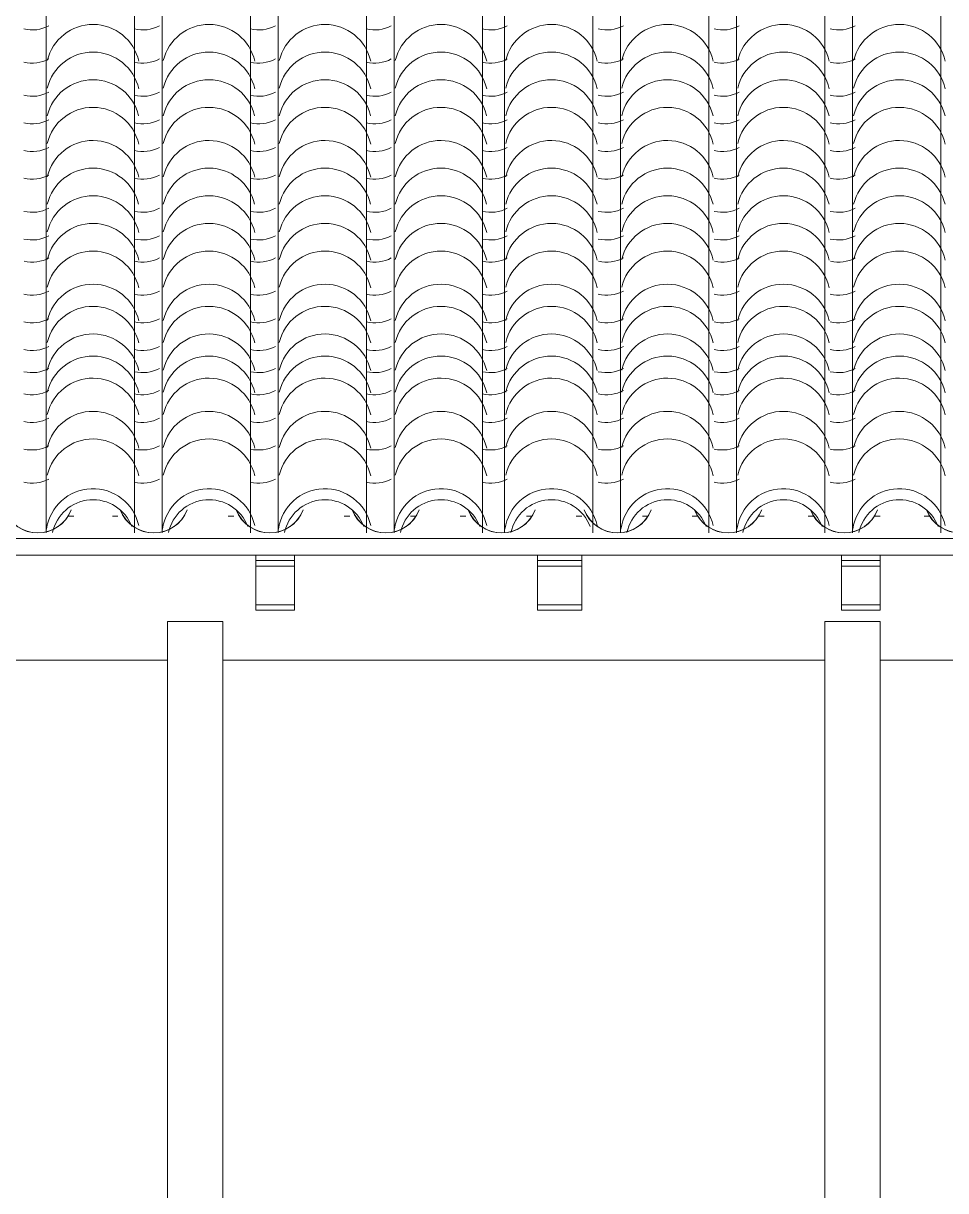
# Model space of a CAD drawing. Header units: millimetres. Extents: x 11446 to 37687, y -223 to 11932.
# Drawn here: x 21774 to 23554, y 4726 to 6978 of the extents above; entities that cross this region are included whole.
import ezdxf

# ---------------------------------------------------------------- set-up
doc = ezdxf.new("R2010")
doc.units = ezdxf.units.MM
doc.layers.add('A-ALV-___-___-EXI', color=250, linetype='Continuous', lineweight=25)
doc.layers.add('A-COB-___-___-EXI', color=250, linetype='Continuous', lineweight=25)

msp = doc.modelspace()

# ---------------------------------------------------------------- linework, layer by layer
at = {"layer": 'A-ALV-___-___-EXI', "color": 28, "lineweight": 15, "flags": 128}
for points in [[(22052.4, 2146.7), (22052.4, 2775.6), (22052.4, 4694.4), (22052.4, 5824.3), (22159, 5824.3), (22159, 4694.4)], [(23320.9, 4694.4), (23320.9, 5824.3), (23427.5, 5824.3), (23427.5, 4694.4), (23427.5, 2775.6), (23299.6, 2903.5), (22180.3, 2903.5), (22052.4, 2775.6), (23427.5, 2775.6), (23427.5, 1976.1)]]:
    msp.add_lwpolyline(points, dxfattribs=at)
at = {"layer": 'A-COB-___-___-EXI', "color": 28, "lineweight": 15}
for p, q in [((21871.1, 6026.9), (21860.5, 6026.9)), ((21956.4, 6026.9), (21945.8, 6026.9)), ((22180.3, 6026.9), (22169.6, 6026.9)), ((22404.1, 6026.9), (22393.5, 6026.9)), ((22532, 6026.9), (22521.4, 6026.9)), ((22628, 6026.9), (22617.3, 6026.9)), ((22755.9, 6026.9), (22745.2, 6026.9)), ((22851.8, 6026.9), (22841.2, 6026.9)), ((22979.8, 6026.9), (22969.1, 6026.9)), ((23075.7, 6026.9), (23065, 6026.9)), ((23203.6, 6026.9), (23193, 6026.9)), ((23299.6, 6026.9), (23288.9, 6026.9)), ((23427.5, 6026.9), (23416.8, 6026.9)), ((23523.4, 6026.9), (23512.8, 6026.9)), ((22222.9, 5941.6), (22297.5, 5941.6)), ((22222.9, 5930.9), (22297.5, 5930.9)), ((22766.6, 5941.6), (22851.8, 5941.6)), ((22766.6, 5930.9), (22851.8, 5930.9)), ((23352.9, 5941.6), (23427.5, 5941.6)), ((23352.9, 5930.9), (23427.5, 5930.9)), ((22222.9, 5856.3), (22297.5, 5856.3)), ((22766.6, 5856.3), (22851.8, 5856.3)), ((23352.9, 5856.3), (23427.5, 5856.3)), ((20954.4, 5749.7), (22052.4, 5749.7)), ((22159, 5749.7), (23320.9, 5749.7)), ((23427.5, 5749.7), (24482.8, 5749.7))]:
    msp.add_line(p, q, dxfattribs=at)
at = {"layer": 'A-COB-___-___-EXI', "color": 28, "lineweight": 15, "flags": 128}
for points in [[(21817.8, 7348.7), (21817.8, 7252.8), (21817.8, 7135.5), (21817.8, 7082.2), (21817.8, 7028.9), (21817.8, 6975.6), (21817.8, 6901), (21817.8, 6847.7), (21817.8, 6794.4), (21817.8, 6741.1), (21817.8, 6677.1), (21817.8, 6623.8), (21817.8, 6570.5), (21817.8, 6517.2), (21817.8, 6463.9), (21817.8, 6400), (21817.8, 6357.3), (21817.8, 6304), (21817.8, 6261.4), (21817.8, 6218.8), (21817.8, 6154.8), (21817.8, 6090.8), (21817.8, 5994.9)], [(22041.7, 7348.7), (22041.7, 7252.8), (22041.7, 7135.5), (22041.7, 7082.2), (22041.7, 7028.9), (22041.7, 6975.6), (22041.7, 6901), (22041.7, 6847.7), (22041.7, 6794.4), (22041.7, 6741.1), (22041.7, 6677.1), (22041.7, 6623.8), (22041.7, 6570.5), (22041.7, 6517.2), (22041.7, 6463.9), (22041.7, 6400), (22041.7, 6357.3), (22041.7, 6304), (22041.7, 6261.4), (22041.7, 6218.8), (22041.7, 6154.8), (22041.7, 6090.8), (22041.7, 5994.9)], [(22265.6, 7348.7), (22265.6, 7252.8), (22265.6, 7135.5), (22265.6, 7082.2), (22265.6, 7028.9), (22265.6, 6975.6), (22265.6, 6901), (22265.6, 6847.7), (22265.6, 6794.4), (22265.6, 6741.1), (22265.6, 6677.1), (22265.6, 6623.8), (22265.6, 6570.5), (22265.6, 6517.2), (22265.6, 6463.9), (22265.6, 6400), (22265.6, 6357.3), (22265.6, 6304), (22265.6, 6261.4), (22265.6, 6218.8), (22265.6, 6154.8), (22265.6, 6090.8), (22265.6, 5994.9)], [(22489.4, 7348.7), (22489.4, 7252.8), (22489.4, 7135.5), (22489.4, 7082.2), (22489.4, 7028.9), (22489.4, 6975.6), (22489.4, 6901), (22489.4, 6847.7), (22489.4, 6794.4), (22489.4, 6741.1), (22489.4, 6677.1), (22489.4, 6623.8), (22489.4, 6570.5), (22489.4, 6517.2), (22489.4, 6463.9), (22489.4, 6400), (22489.4, 6357.3), (22489.4, 6304), (22489.4, 6261.4), (22489.4, 6218.8), (22489.4, 6154.8), (22489.4, 6090.8), (22489.4, 5994.9)], [(22702.6, 7348.7), (22702.6, 7252.8), (22702.6, 7135.5), (22702.6, 7082.2), (22702.6, 7028.9), (22702.6, 6975.6), (22702.6, 6901), (22702.6, 6847.7), (22702.6, 6794.4), (22702.6, 6741.1), (22702.6, 6677.1), (22702.6, 6623.8), (22702.6, 6570.5), (22702.6, 6517.2), (22702.6, 6463.9), (22702.6, 6400), (22702.6, 6357.3), (22702.6, 6304), (22702.6, 6261.4), (22702.6, 6218.8), (22702.6, 6154.8), (22702.6, 6090.8), (22702.6, 5994.9)], [(22926.5, 7348.7), (22926.5, 7252.8), (22926.5, 7135.5), (22926.5, 7082.2), (22926.5, 7028.9), (22926.5, 6975.6), (22926.5, 6901), (22926.5, 6847.7), (22926.5, 6794.4), (22926.5, 6741.1), (22926.5, 6677.1), (22926.5, 6623.8), (22926.5, 6570.5), (22926.5, 6517.2), (22926.5, 6463.9), (22926.5, 6400), (22926.5, 6357.3), (22926.5, 6304), (22926.5, 6261.4), (22926.5, 6218.8), (22926.5, 6154.8), (22926.5, 6090.8), (22926.5, 5994.9)], [(23150.3, 7348.7), (23150.3, 7252.8), (23150.3, 7135.5), (23150.3, 7082.2), (23150.3, 7028.9), (23150.3, 6975.6), (23150.3, 6901), (23150.3, 6847.7), (23150.3, 6794.4), (23150.3, 6741.1), (23150.3, 6677.1), (23150.3, 6623.8), (23150.3, 6570.5), (23150.3, 6517.2), (23150.3, 6463.9), (23150.3, 6400), (23150.3, 6357.3), (23150.3, 6304), (23150.3, 6261.4), (23150.3, 6218.8), (23150.3, 6154.8), (23150.3, 6090.8), (23150.3, 5994.9)], [(23374.2, 7348.7), (23374.2, 7252.8), (23374.2, 7135.5), (23374.2, 7082.2), (23374.2, 7028.9), (23374.2, 6975.6), (23374.2, 6901), (23374.2, 6847.7), (23374.2, 6794.4), (23374.2, 6741.1), (23374.2, 6677.1), (23374.2, 6623.8), (23374.2, 6570.5), (23374.2, 6517.2), (23374.2, 6463.9), (23374.2, 6400), (23374.2, 6357.3), (23374.2, 6304), (23374.2, 6261.4), (23374.2, 6218.8), (23374.2, 6154.8), (23374.2, 6090.8), (23374.2, 5994.9)], [(21988.4, 7028.9), (21988.4, 6975.6), (21988.4, 6901), (21988.4, 6847.7), (21988.4, 6794.4), (21988.4, 6741.1), (21988.4, 6677.1), (21988.4, 6623.8), (21988.4, 6570.5), (21988.4, 6517.2), (21988.4, 6463.9), (21988.4, 6400), (21988.4, 6357.3), (21988.4, 6304), (21988.4, 6261.4), (21988.4, 6218.8), (21988.4, 6154.8), (21988.4, 6090.8), (21988.4, 5994.9)], [(22212.2, 7028.9), (22212.2, 6975.6), (22212.2, 6901), (22212.2, 6847.7), (22212.2, 6794.4), (22212.2, 6741.1), (22212.2, 6677.1), (22212.2, 6623.8), (22212.2, 6570.5), (22212.2, 6517.2), (22212.2, 6463.9), (22212.2, 6400), (22212.2, 6357.3), (22212.2, 6304), (22212.2, 6261.4), (22212.2, 6218.8), (22212.2, 6154.8), (22212.2, 6090.8), (22212.2, 5994.9)], [(22436.1, 7028.9), (22436.1, 6975.6), (22436.1, 6901), (22436.1, 6847.7), (22436.1, 6794.4), (22436.1, 6741.1), (22436.1, 6677.1), (22436.1, 6623.8), (22436.1, 6570.5), (22436.1, 6517.2), (22436.1, 6463.9), (22436.1, 6400), (22436.1, 6357.3), (22436.1, 6304), (22436.1, 6261.4), (22436.1, 6218.8), (22436.1, 6154.8), (22436.1, 6090.8), (22436.1, 5994.9)], [(22660, 7028.9), (22660, 6975.6), (22660, 6901), (22660, 6847.7), (22660, 6794.4), (22660, 6741.1), (22660, 6677.1), (22660, 6623.8), (22660, 6570.5), (22660, 6517.2), (22660, 6463.9), (22660, 6400), (22660, 6357.3), (22660, 6304), (22660, 6261.4), (22660, 6218.8), (22660, 6154.8), (22660, 6090.8), (22660, 5994.9)], [(22873.2, 7028.9), (22873.2, 6975.6), (22873.2, 6901), (22873.2, 6847.7), (22873.2, 6794.4), (22873.2, 6741.1), (22873.2, 6677.1), (22873.2, 6623.8), (22873.2, 6570.5), (22873.2, 6517.2), (22873.2, 6463.9), (22873.2, 6400), (22873.2, 6357.3), (22873.2, 6304), (22873.2, 6261.4), (22873.2, 6218.8), (22873.2, 6154.8), (22873.2, 6090.8), (22873.2, 5994.9)], [(23097, 7028.9), (23097, 6975.6), (23097, 6901), (23097, 6847.7), (23097, 6794.4), (23097, 6741.1), (23097, 6677.1), (23097, 6623.8), (23097, 6570.5), (23097, 6517.2), (23097, 6463.9), (23097, 6400), (23097, 6357.3), (23097, 6304), (23097, 6261.4), (23097, 6218.8), (23097, 6154.8), (23097, 6090.8), (23097, 5994.9)], [(23320.9, 7028.9), (23320.9, 6975.6), (23320.9, 6901), (23320.9, 6847.7), (23320.9, 6794.4), (23320.9, 6741.1), (23320.9, 6677.1), (23320.9, 6623.8), (23320.9, 6570.5), (23320.9, 6517.2), (23320.9, 6463.9), (23320.9, 6400), (23320.9, 6357.3), (23320.9, 6304), (23320.9, 6261.4), (23320.9, 6218.8), (23320.9, 6154.8), (23320.9, 6090.8), (23320.9, 5994.9)], [(23544.7, 7028.9), (23544.7, 6975.6), (23544.7, 6901), (23544.7, 6847.7), (23544.7, 6794.4), (23544.7, 6741.1), (23544.7, 6677.1), (23544.7, 6623.8), (23544.7, 6570.5), (23544.7, 6517.2), (23544.7, 6463.9), (23544.7, 6400), (23544.7, 6357.3), (23544.7, 6304), (23544.7, 6261.4), (23544.7, 6218.8), (23544.7, 6154.8), (23544.7, 6090.8), (23544.7, 5994.9)], [(15091.4, 5984.2), (29493, 5984.2), (29493, 5952.3), (15091.4, 5952.3), (15091.4, 5984.2), (15091.4, 6016.2), (14974.2, 5962.9), (12181.3, 4715.7), (12234.6, 4609.1), (15027.5, 5856.3), (15091.4, 5888.3)]]:
    msp.add_lwpolyline(points, dxfattribs=at)
for points in [[(22222.9, 5952.3), (22297.5, 5952.3), (22297.5, 5845.7), (22222.9, 5845.7)], [(22766.6, 5952.3), (22851.8, 5952.3), (22851.8, 5845.7), (22766.6, 5845.7)], [(23352.9, 5952.3), (23427.5, 5952.3), (23427.5, 5845.7), (23352.9, 5845.7)]]:
    msp.add_lwpolyline(points, close=True, dxfattribs=at)
at = {"layer": 'A-COB-___-___-EXI', "color": 18, "lineweight": 9}
for points in [[(21775, 6966.8), (21791.4, 6962.9), (21808.5, 6965.1), (21823.3, 6973)], [(21909, 6975.6), (21866.8, 6975.9), (21830, 6946.9), (21820.2, 6905.8)], [(21996.7, 6904.8), (21987.5, 6946), (21951.1, 6975.3), (21909, 6975.6)], [(21988.2, 6966.8), (22004.6, 6962.9), (22021.7, 6965.1), (22036.5, 6973)], [(22132.8, 6975.6), (22090.6, 6975.9), (22053.8, 6946.9), (22044, 6905.8)], [(22220.6, 6904.8), (22211.4, 6946), (22174.9, 6975.3), (22132.8, 6975.6)], [(22212.1, 6966.8), (22228.4, 6962.9), (22245.6, 6965.1), (22260.4, 6973)], [(22356.7, 6975.6), (22314.5, 6975.9), (22277.7, 6946.9), (22267.9, 6905.8)], [(22444.4, 6904.8), (22435.3, 6946), (22398.8, 6975.3), (22356.7, 6975.6)], [(22435.9, 6966.8), (22452.3, 6962.9), (22469.4, 6965.1), (22484.2, 6973)], [(22580.5, 6975.6), (22538.4, 6975.9), (22501.6, 6946.9), (22491.8, 6905.8)], [(22668.3, 6904.8), (22659.1, 6946), (22622.7, 6975.3), (22580.5, 6975.6)], [(22659.8, 6966.8), (22676.1, 6962.9), (22693.3, 6965.1), (22708.1, 6973)], [(22793.7, 6975.6), (22751.6, 6975.9), (22714.8, 6946.9), (22705, 6905.8)], [(22881.5, 6904.8), (22872.3, 6946), (22835.9, 6975.3), (22793.7, 6975.6)], [(22883.7, 6966.8), (22900, 6962.9), (22917.1, 6965.1), (22932, 6973)], [(23017.6, 6975.6), (22975.4, 6975.9), (22938.6, 6946.9), (22928.8, 6905.8)], [(23105.3, 6904.8), (23096.2, 6946), (23059.7, 6975.3), (23017.6, 6975.6)], [(23107.5, 6966.8), (23123.8, 6962.9), (23141, 6965.1), (23155.8, 6973)], [(23241.4, 6975.6), (23199.3, 6975.9), (23162.5, 6946.9), (23152.7, 6905.8)], [(23329.2, 6904.8), (23320, 6946), (23283.6, 6975.3), (23241.4, 6975.6)], [(23331.4, 6966.8), (23347.7, 6962.9), (23364.8, 6965.1), (23379.7, 6973)], [(23465.3, 6975.6), (23423.1, 6975.9), (23386.3, 6946.9), (23376.5, 6905.8)], [(23553.1, 6904.8), (23543.9, 6946), (23507.4, 6975.3), (23465.3, 6975.6)], [(21909, 6922.3), (21866.8, 6922.6), (21830, 6893.7), (21820.2, 6852.5)], [(21996.7, 6851.5), (21987.5, 6892.7), (21951.1, 6922), (21909, 6922.3)], [(22132.8, 6922.3), (22090.6, 6922.6), (22053.8, 6893.7), (22044, 6852.5)], [(22220.6, 6851.5), (22211.4, 6892.7), (22174.9, 6922), (22132.8, 6922.3)], [(22356.7, 6922.3), (22314.5, 6922.6), (22277.7, 6893.7), (22267.9, 6852.5)], [(22444.4, 6851.5), (22435.3, 6892.7), (22398.8, 6922), (22356.7, 6922.3)], [(22580.5, 6922.3), (22538.4, 6922.6), (22501.6, 6893.7), (22491.8, 6852.5)], [(22668.3, 6851.5), (22659.1, 6892.7), (22622.7, 6922), (22580.5, 6922.3)], [(22793.7, 6922.3), (22751.6, 6922.6), (22714.8, 6893.7), (22705, 6852.5)], [(22881.5, 6851.5), (22872.3, 6892.7), (22835.9, 6922), (22793.7, 6922.3)], [(23017.6, 6922.3), (22975.4, 6922.6), (22938.6, 6893.7), (22928.8, 6852.5)], [(23105.3, 6851.5), (23096.2, 6892.7), (23059.7, 6922), (23017.6, 6922.3)], [(23241.4, 6922.3), (23199.3, 6922.6), (23162.5, 6893.7), (23152.7, 6852.5)], [(23329.2, 6851.5), (23320, 6892.7), (23283.6, 6922), (23241.4, 6922.3)], [(23465.3, 6922.3), (23423.1, 6922.6), (23386.3, 6893.7), (23376.5, 6852.5)], [(23553.1, 6851.5), (23543.9, 6892.7), (23507.4, 6922), (23465.3, 6922.3)], [(21775, 6902.8), (21791.4, 6899), (21808.5, 6901.2), (21823.3, 6909)], [(21988.2, 6902.8), (22004.6, 6899), (22021.7, 6901.2), (22036.5, 6909)], [(22212.1, 6902.8), (22228.4, 6899), (22245.6, 6901.2), (22260.4, 6909)], [(22435.9, 6902.8), (22452.3, 6899), (22469.4, 6901.2), (22484.2, 6909)], [(22659.8, 6902.8), (22676.1, 6899), (22693.3, 6901.2), (22708.1, 6909)], [(22883.7, 6902.8), (22900, 6899), (22917.1, 6901.2), (22932, 6909)], [(23107.5, 6902.8), (23123.8, 6899), (23141, 6901.2), (23155.8, 6909)], [(23331.4, 6902.8), (23347.7, 6899), (23364.8, 6901.2), (23379.7, 6909)], [(21908.4, 6869), (21866.5, 6869), (21830, 6840.2), (21820.2, 6799.4)], [(21996.5, 6799.4), (21986.9, 6840.2), (21950.4, 6869), (21908.4, 6869)], [(22132.3, 6869), (22090.3, 6869), (22053.8, 6840.2), (22044, 6799.4)], [(22220.4, 6799.4), (22210.8, 6840.2), (22174.3, 6869), (22132.3, 6869)], [(22356.2, 6869), (22314.2, 6869), (22277.7, 6840.2), (22267.9, 6799.4)], [(22444.2, 6799.4), (22434.6, 6840.2), (22398.1, 6869), (22356.2, 6869)], [(22580, 6869), (22538.1, 6869), (22501.6, 6840.2), (22491.8, 6799.4)], [(22668.1, 6799.4), (22658.5, 6840.2), (22622, 6869), (22580, 6869)], [(22793.2, 6869), (22751.3, 6869), (22714.8, 6840.2), (22705, 6799.4)], [(22881.3, 6799.4), (22871.7, 6840.2), (22835.2, 6869), (22793.2, 6869)], [(23017.1, 6869), (22975.1, 6869), (22938.6, 6840.2), (22928.8, 6799.4)], [(23105.2, 6799.4), (23095.5, 6840.2), (23059, 6869), (23017.1, 6869)], [(23240.9, 6869), (23199, 6869), (23162.5, 6840.2), (23152.7, 6799.4)], [(23329, 6799.4), (23319.4, 6840.2), (23282.9, 6869), (23240.9, 6869)], [(23464.8, 6869), (23422.8, 6869), (23386.3, 6840.2), (23376.5, 6799.4)], [(23552.9, 6799.4), (23543.2, 6840.2), (23506.7, 6869), (23464.8, 6869)], [(21775, 6838.9), (21791.4, 6835), (21808.5, 6837.2), (21823.3, 6845)], [(21988.2, 6838.9), (22004.6, 6835), (22021.7, 6837.2), (22036.5, 6845)], [(22212.1, 6838.9), (22228.4, 6835), (22245.6, 6837.2), (22260.4, 6845)], [(22435.9, 6838.9), (22452.3, 6835), (22469.4, 6837.2), (22484.2, 6845)], [(22659.8, 6838.9), (22676.1, 6835), (22693.3, 6837.2), (22708.1, 6845)], [(22883.7, 6838.9), (22900, 6835), (22917.1, 6837.2), (22932, 6845)], [(23107.5, 6838.9), (23123.8, 6835), (23141, 6837.2), (23155.8, 6845)], [(23331.4, 6838.9), (23347.7, 6835), (23364.8, 6837.2), (23379.7, 6845)], [(21909, 6815.7), (21866.8, 6816), (21830, 6787.1), (21820.2, 6745.9)], [(21996.7, 6744.9), (21987.5, 6786.1), (21951.1, 6815.4), (21909, 6815.7)], [(22132.8, 6815.7), (22090.6, 6816), (22053.8, 6787.1), (22044, 6745.9)], [(22220.6, 6744.9), (22211.4, 6786.1), (22174.9, 6815.4), (22132.8, 6815.7)], [(22356.7, 6815.7), (22314.5, 6816), (22277.7, 6787.1), (22267.9, 6745.9)], [(22444.4, 6744.9), (22435.3, 6786.1), (22398.8, 6815.4), (22356.7, 6815.7)], [(22580.5, 6815.7), (22538.4, 6816), (22501.6, 6787.1), (22491.8, 6745.9)], [(22668.3, 6744.9), (22659.1, 6786.1), (22622.7, 6815.4), (22580.5, 6815.7)], [(22793.7, 6815.7), (22751.6, 6816), (22714.8, 6787.1), (22705, 6745.9)], [(22881.5, 6744.9), (22872.3, 6786.1), (22835.9, 6815.4), (22793.7, 6815.7)], [(23017.6, 6815.7), (22975.4, 6816), (22938.6, 6787.1), (22928.8, 6745.9)], [(23105.3, 6744.9), (23096.2, 6786.1), (23059.7, 6815.4), (23017.6, 6815.7)], [(23241.4, 6815.7), (23199.3, 6816), (23162.5, 6787.1), (23152.7, 6745.9)], [(23329.2, 6744.9), (23320, 6786.1), (23283.6, 6815.4), (23241.4, 6815.7)], [(23465.3, 6815.7), (23423.1, 6816), (23386.3, 6787.1), (23376.5, 6745.9)], [(23553.1, 6744.9), (23543.9, 6786.1), (23507.4, 6815.4), (23465.3, 6815.7)], [(21775, 6785.6), (21791.4, 6781.7), (21808.5, 6783.9), (21823.3, 6791.7)], [(21988.2, 6785.6), (22004.6, 6781.7), (22021.7, 6783.9), (22036.5, 6791.7)], [(22212.1, 6785.6), (22228.4, 6781.7), (22245.6, 6783.9), (22260.4, 6791.7)], [(22435.9, 6785.6), (22452.3, 6781.7), (22469.4, 6783.9), (22484.2, 6791.7)], [(22659.8, 6785.6), (22676.1, 6781.7), (22693.3, 6783.9), (22708.1, 6791.7)], [(22883.7, 6785.6), (22900, 6781.7), (22917.1, 6783.9), (22932, 6791.7)], [(23107.5, 6785.6), (23123.8, 6781.7), (23141, 6783.9), (23155.8, 6791.7)], [(23331.4, 6785.6), (23347.7, 6781.7), (23364.8, 6783.9), (23379.7, 6791.7)], [(21775, 6732.3), (21791.4, 6728.4), (21808.5, 6730.6), (21823.3, 6738.4)], [(21909, 6751.7), (21866.8, 6752.1), (21830, 6723.1), (21820.2, 6681.9)], [(21996.7, 6681), (21987.5, 6722.1), (21951.1, 6751.4), (21909, 6751.7)], [(21988.2, 6732.3), (22004.6, 6728.4), (22021.7, 6730.6), (22036.5, 6738.4)], [(22132.8, 6751.7), (22090.6, 6752.1), (22053.8, 6723.1), (22044, 6681.9)], [(22220.6, 6681), (22211.4, 6722.1), (22174.9, 6751.4), (22132.8, 6751.7)], [(22212.1, 6732.3), (22228.4, 6728.4), (22245.6, 6730.6), (22260.4, 6738.4)], [(22356.7, 6751.7), (22314.5, 6752.1), (22277.7, 6723.1), (22267.9, 6681.9)], [(22444.4, 6681), (22435.3, 6722.1), (22398.8, 6751.4), (22356.7, 6751.7)], [(22435.9, 6732.3), (22452.3, 6728.4), (22469.4, 6730.6), (22484.2, 6738.4)], [(22580.5, 6751.7), (22538.4, 6752.1), (22501.6, 6723.1), (22491.8, 6681.9)], [(22668.3, 6681), (22659.1, 6722.1), (22622.7, 6751.4), (22580.5, 6751.7)], [(22659.8, 6732.3), (22676.1, 6728.4), (22693.3, 6730.6), (22708.1, 6738.4)], [(22793.7, 6751.7), (22751.6, 6752.1), (22714.8, 6723.1), (22705, 6681.9)], [(22881.5, 6681), (22872.3, 6722.1), (22835.9, 6751.4), (22793.7, 6751.7)], [(22883.7, 6732.3), (22900, 6728.4), (22917.1, 6730.6), (22932, 6738.4)], [(23017.6, 6751.7), (22975.4, 6752.1), (22938.6, 6723.1), (22928.8, 6681.9)], [(23105.3, 6681), (23096.2, 6722.1), (23059.7, 6751.4), (23017.6, 6751.7)], [(23107.5, 6732.3), (23123.8, 6728.4), (23141, 6730.6), (23155.8, 6738.4)], [(23241.4, 6751.7), (23199.3, 6752.1), (23162.5, 6723.1), (23152.7, 6681.9)], [(23329.2, 6681), (23320, 6722.1), (23283.6, 6751.4), (23241.4, 6751.7)], [(23331.4, 6732.3), (23347.7, 6728.4), (23364.8, 6730.6), (23379.7, 6738.4)], [(23465.3, 6751.7), (23423.1, 6752.1), (23386.3, 6723.1), (23376.5, 6681.9)], [(23553.1, 6681), (23543.9, 6722.1), (23507.4, 6751.4), (23465.3, 6751.7)], [(21908.4, 6698.4), (21866.5, 6698.4), (21830, 6669.6), (21820.2, 6628.8)], [(21996.5, 6628.8), (21986.9, 6669.6), (21950.4, 6698.4), (21908.4, 6698.4)], [(22132.3, 6698.4), (22090.3, 6698.4), (22053.8, 6669.6), (22044, 6628.8)], [(22220.4, 6628.8), (22210.8, 6669.6), (22174.3, 6698.4), (22132.3, 6698.4)], [(22356.2, 6698.4), (22314.2, 6698.4), (22277.7, 6669.6), (22267.9, 6628.8)], [(22444.2, 6628.8), (22434.6, 6669.6), (22398.1, 6698.4), (22356.2, 6698.4)], [(22580, 6698.4), (22538.1, 6698.4), (22501.6, 6669.6), (22491.8, 6628.8)], [(22668.1, 6628.8), (22658.5, 6669.6), (22622, 6698.4), (22580, 6698.4)], [(22793.2, 6698.4), (22751.3, 6698.4), (22714.8, 6669.6), (22705, 6628.8)], [(22881.3, 6628.8), (22871.7, 6669.6), (22835.2, 6698.4), (22793.2, 6698.4)], [(23017.1, 6698.4), (22975.1, 6698.4), (22938.6, 6669.6), (22928.8, 6628.8)], [(23105.2, 6628.8), (23095.5, 6669.6), (23059, 6698.4), (23017.1, 6698.4)], [(23240.9, 6698.4), (23199, 6698.4), (23162.5, 6669.6), (23152.7, 6628.8)], [(23329, 6628.8), (23319.4, 6669.6), (23282.9, 6698.4), (23240.9, 6698.4)], [(23464.8, 6698.4), (23422.8, 6698.4), (23386.3, 6669.6), (23376.5, 6628.8)], [(23552.9, 6628.8), (23543.2, 6669.6), (23506.7, 6698.4), (23464.8, 6698.4)], [(21775, 6679), (21791.4, 6675.1), (21808.5, 6677.3), (21823.3, 6685.1)], [(21988.2, 6679), (22004.6, 6675.1), (22021.7, 6677.3), (22036.5, 6685.1)], [(22212.1, 6679), (22228.4, 6675.1), (22245.6, 6677.3), (22260.4, 6685.1)], [(22435.9, 6679), (22452.3, 6675.1), (22469.4, 6677.3), (22484.2, 6685.1)], [(22659.8, 6679), (22676.1, 6675.1), (22693.3, 6677.3), (22708.1, 6685.1)], [(22883.7, 6679), (22900, 6675.1), (22917.1, 6677.3), (22932, 6685.1)], [(23107.5, 6679), (23123.8, 6675.1), (23141, 6677.3), (23155.8, 6685.1)], [(23331.4, 6679), (23347.7, 6675.1), (23364.8, 6677.3), (23379.7, 6685.1)], [(21909, 6645.1), (21866.8, 6645.5), (21830, 6616.5), (21820.2, 6575.3)], [(21996.7, 6574.4), (21987.5, 6615.5), (21951.1, 6644.8), (21909, 6645.1)], [(22132.8, 6645.1), (22090.6, 6645.5), (22053.8, 6616.5), (22044, 6575.3)], [(22220.6, 6574.4), (22211.4, 6615.5), (22174.9, 6644.8), (22132.8, 6645.1)], [(22356.7, 6645.1), (22314.5, 6645.5), (22277.7, 6616.5), (22267.9, 6575.3)], [(22444.4, 6574.4), (22435.3, 6615.5), (22398.8, 6644.8), (22356.7, 6645.1)], [(22580.5, 6645.1), (22538.4, 6645.5), (22501.6, 6616.5), (22491.8, 6575.3)], [(22668.3, 6574.4), (22659.1, 6615.5), (22622.7, 6644.8), (22580.5, 6645.1)], [(22793.7, 6645.1), (22751.6, 6645.5), (22714.8, 6616.5), (22705, 6575.3)], [(22881.5, 6574.4), (22872.3, 6615.5), (22835.9, 6644.8), (22793.7, 6645.1)], [(23017.6, 6645.1), (22975.4, 6645.5), (22938.6, 6616.5), (22928.8, 6575.3)], [(23105.3, 6574.4), (23096.2, 6615.5), (23059.7, 6644.8), (23017.6, 6645.1)], [(23241.4, 6645.1), (23199.3, 6645.5), (23162.5, 6616.5), (23152.7, 6575.3)], [(23329.2, 6574.4), (23320, 6615.5), (23283.6, 6644.8), (23241.4, 6645.1)], [(23465.3, 6645.1), (23423.1, 6645.5), (23386.3, 6616.5), (23376.5, 6575.3)], [(23553.1, 6574.4), (23543.9, 6615.5), (23507.4, 6644.8), (23465.3, 6645.1)], [(21775, 6615), (21791.4, 6611.2), (21808.5, 6613.3), (21823.3, 6621.2)], [(21988.2, 6615), (22004.6, 6611.2), (22021.7, 6613.3), (22036.5, 6621.2)], [(22212.1, 6615), (22228.4, 6611.2), (22245.6, 6613.3), (22260.4, 6621.2)], [(22435.9, 6615), (22452.3, 6611.2), (22469.4, 6613.3), (22484.2, 6621.2)], [(22659.8, 6615), (22676.1, 6611.2), (22693.3, 6613.3), (22708.1, 6621.2)], [(22883.7, 6615), (22900, 6611.2), (22917.1, 6613.3), (22932, 6621.2)], [(23107.5, 6615), (23123.8, 6611.2), (23141, 6613.3), (23155.8, 6621.2)], [(23331.4, 6615), (23347.7, 6611.2), (23364.8, 6613.3), (23379.7, 6621.2)], [(21909, 6591.8), (21866.8, 6592.2), (21830, 6563.2), (21820.2, 6522)], [(21996.7, 6521.1), (21987.5, 6562.2), (21951.1, 6591.5), (21909, 6591.8)], [(22132.8, 6591.8), (22090.6, 6592.2), (22053.8, 6563.2), (22044, 6522)], [(22220.6, 6521.1), (22211.4, 6562.2), (22174.9, 6591.5), (22132.8, 6591.8)], [(22356.7, 6591.8), (22314.5, 6592.2), (22277.7, 6563.2), (22267.9, 6522)], [(22444.4, 6521.1), (22435.3, 6562.2), (22398.8, 6591.5), (22356.7, 6591.8)], [(22580.5, 6591.8), (22538.4, 6592.2), (22501.6, 6563.2), (22491.8, 6522)], [(22668.3, 6521.1), (22659.1, 6562.2), (22622.7, 6591.5), (22580.5, 6591.8)], [(22793.7, 6591.8), (22751.6, 6592.2), (22714.8, 6563.2), (22705, 6522)], [(22881.5, 6521.1), (22872.3, 6562.2), (22835.9, 6591.5), (22793.7, 6591.8)], [(23017.6, 6591.8), (22975.4, 6592.2), (22938.6, 6563.2), (22928.8, 6522)], [(23105.3, 6521.1), (23096.2, 6562.2), (23059.7, 6591.5), (23017.6, 6591.8)], [(23241.4, 6591.8), (23199.3, 6592.2), (23162.5, 6563.2), (23152.7, 6522)], [(23329.2, 6521.1), (23320, 6562.2), (23283.6, 6591.5), (23241.4, 6591.8)], [(23465.3, 6591.8), (23423.1, 6592.2), (23386.3, 6563.2), (23376.5, 6522)], [(23553.1, 6521.1), (23543.9, 6562.2), (23507.4, 6591.5), (23465.3, 6591.8)], [(21775, 6561.7), (21791.4, 6557.9), (21808.5, 6560), (21823.3, 6567.9)], [(21988.2, 6561.7), (22004.6, 6557.9), (22021.7, 6560), (22036.5, 6567.9)], [(22212.1, 6561.7), (22228.4, 6557.9), (22245.6, 6560), (22260.4, 6567.9)], [(22435.9, 6561.7), (22452.3, 6557.9), (22469.4, 6560), (22484.2, 6567.9)], [(22659.8, 6561.7), (22676.1, 6557.9), (22693.3, 6560), (22708.1, 6567.9)], [(22883.7, 6561.7), (22900, 6557.9), (22917.1, 6560), (22932, 6567.9)], [(23107.5, 6561.7), (23123.8, 6557.9), (23141, 6560), (23155.8, 6567.9)], [(23331.4, 6561.7), (23347.7, 6557.9), (23364.8, 6560), (23379.7, 6567.9)], [(21909, 6538.5), (21866.8, 6538.9), (21830, 6509.9), (21820.2, 6468.7)], [(21996.7, 6467.8), (21987.5, 6508.9), (21951.1, 6538.2), (21909, 6538.5)], [(22132.8, 6538.5), (22090.6, 6538.9), (22053.8, 6509.9), (22044, 6468.7)], [(22220.6, 6467.8), (22211.4, 6508.9), (22174.9, 6538.2), (22132.8, 6538.5)], [(22356.7, 6538.5), (22314.5, 6538.9), (22277.7, 6509.9), (22267.9, 6468.7)], [(22444.4, 6467.8), (22435.3, 6508.9), (22398.8, 6538.2), (22356.7, 6538.5)], [(22580.5, 6538.5), (22538.4, 6538.9), (22501.6, 6509.9), (22491.8, 6468.7)], [(22668.3, 6467.8), (22659.1, 6508.9), (22622.7, 6538.2), (22580.5, 6538.5)], [(22793.7, 6538.5), (22751.6, 6538.9), (22714.8, 6509.9), (22705, 6468.7)], [(22881.5, 6467.8), (22872.3, 6508.9), (22835.9, 6538.2), (22793.7, 6538.5)], [(23017.6, 6538.5), (22975.4, 6538.9), (22938.6, 6509.9), (22928.8, 6468.7)], [(23105.3, 6467.8), (23096.2, 6508.9), (23059.7, 6538.2), (23017.6, 6538.5)], [(23241.4, 6538.5), (23199.3, 6538.9), (23162.5, 6509.9), (23152.7, 6468.7)], [(23329.2, 6467.8), (23320, 6508.9), (23283.6, 6538.2), (23241.4, 6538.5)], [(23465.3, 6538.5), (23423.1, 6538.9), (23386.3, 6509.9), (23376.5, 6468.7)], [(23553.1, 6467.8), (23543.9, 6508.9), (23507.4, 6538.2), (23465.3, 6538.5)], [(21775.5, 6519.1), (21791.7, 6515.2), (21808.7, 6517.4), (21823.3, 6525.2)], [(21988.7, 6519.1), (22004.9, 6515.2), (22021.9, 6517.4), (22036.5, 6525.2)], [(22212.6, 6519.1), (22228.8, 6515.2), (22245.7, 6517.4), (22260.4, 6525.2)], [(22436.4, 6519.1), (22452.6, 6515.2), (22469.6, 6517.4), (22484.2, 6525.2)], [(22660.3, 6519.1), (22676.5, 6515.2), (22693.4, 6517.4), (22708.1, 6525.2)], [(22884.2, 6519.1), (22900.3, 6515.2), (22917.3, 6517.4), (22932, 6525.2)], [(23108, 6519.1), (23124.2, 6515.2), (23141.2, 6517.4), (23155.8, 6525.2)], [(23331.9, 6519.1), (23348, 6515.2), (23365, 6517.4), (23379.7, 6525.2)], [(21909, 6474.6), (21866.8, 6474.9), (21830, 6445.9), (21820.2, 6404.8)], [(21996.7, 6403.8), (21987.5, 6445), (21951.1, 6474.2), (21909, 6474.6)], [(22132.8, 6474.6), (22090.6, 6474.9), (22053.8, 6445.9), (22044, 6404.8)], [(22220.6, 6403.8), (22211.4, 6445), (22174.9, 6474.2), (22132.8, 6474.6)], [(22356.7, 6474.6), (22314.5, 6474.9), (22277.7, 6445.9), (22267.9, 6404.8)], [(22444.4, 6403.8), (22435.3, 6445), (22398.8, 6474.2), (22356.7, 6474.6)], [(22580.5, 6474.6), (22538.4, 6474.9), (22501.6, 6445.9), (22491.8, 6404.8)], [(22668.3, 6403.8), (22659.1, 6445), (22622.7, 6474.2), (22580.5, 6474.6)], [(22793.7, 6474.6), (22751.6, 6474.9), (22714.8, 6445.9), (22705, 6404.8)], [(22881.5, 6403.8), (22872.3, 6445), (22835.9, 6474.2), (22793.7, 6474.6)], [(23017.6, 6474.6), (22975.4, 6474.9), (22938.6, 6445.9), (22928.8, 6404.8)], [(23105.3, 6403.8), (23096.2, 6445), (23059.7, 6474.2), (23017.6, 6474.6)], [(23241.4, 6474.6), (23199.3, 6474.9), (23162.5, 6445.9), (23152.7, 6404.8)], [(23329.2, 6403.8), (23320, 6445), (23283.6, 6474.2), (23241.4, 6474.6)], [(23465.3, 6474.6), (23423.1, 6474.9), (23386.3, 6445.9), (23376.5, 6404.8)], [(23553.1, 6403.8), (23543.9, 6445), (23507.4, 6474.2), (23465.3, 6474.6)], [(21775, 6455.1), (21791.4, 6451.3), (21808.5, 6453.4), (21823.3, 6461.3)], [(21988.2, 6455.1), (22004.6, 6451.3), (22021.7, 6453.4), (22036.5, 6461.3)], [(22212.1, 6455.1), (22228.4, 6451.3), (22245.6, 6453.4), (22260.4, 6461.3)], [(22435.9, 6455.1), (22452.3, 6451.3), (22469.4, 6453.4), (22484.2, 6461.3)], [(22659.8, 6455.1), (22676.1, 6451.3), (22693.3, 6453.4), (22708.1, 6461.3)], [(22883.7, 6455.1), (22900, 6451.3), (22917.1, 6453.4), (22932, 6461.3)], [(23107.5, 6455.1), (23123.8, 6451.3), (23141, 6453.4), (23155.8, 6461.3)], [(23331.4, 6455.1), (23347.7, 6451.3), (23364.8, 6453.4), (23379.7, 6461.3)], [(21909, 6431.9), (21866.8, 6432.3), (21830, 6403.3), (21820.2, 6362.1)], [(21996.7, 6361.2), (21987.5, 6402.3), (21951.1, 6431.6), (21909, 6431.9)], [(22132.8, 6431.9), (22090.6, 6432.3), (22053.8, 6403.3), (22044, 6362.1)], [(22220.6, 6361.2), (22211.4, 6402.3), (22174.9, 6431.6), (22132.8, 6431.9)], [(22356.7, 6431.9), (22314.5, 6432.3), (22277.7, 6403.3), (22267.9, 6362.1)], [(22444.4, 6361.2), (22435.3, 6402.3), (22398.8, 6431.6), (22356.7, 6431.9)], [(22580.5, 6431.9), (22538.4, 6432.3), (22501.6, 6403.3), (22491.8, 6362.1)], [(22668.3, 6361.2), (22659.1, 6402.3), (22622.7, 6431.6), (22580.5, 6431.9)], [(22793.7, 6431.9), (22751.6, 6432.3), (22714.8, 6403.3), (22705, 6362.1)], [(22881.5, 6361.2), (22872.3, 6402.3), (22835.9, 6431.6), (22793.7, 6431.9)], [(23017.6, 6431.9), (22975.4, 6432.3), (22938.6, 6403.3), (22928.8, 6362.1)], [(23105.3, 6361.2), (23096.2, 6402.3), (23059.7, 6431.6), (23017.6, 6431.9)], [(23241.4, 6431.9), (23199.3, 6432.3), (23162.5, 6403.3), (23152.7, 6362.1)], [(23329.2, 6361.2), (23320, 6402.3), (23283.6, 6431.6), (23241.4, 6431.9)], [(23465.3, 6431.9), (23423.1, 6432.3), (23386.3, 6403.3), (23376.5, 6362.1)], [(23553.1, 6361.2), (23543.9, 6402.3), (23507.4, 6431.6), (23465.3, 6431.9)], [(21775, 6401.8), (21791.4, 6398), (21808.5, 6400.1), (21823.3, 6408)], [(21988.2, 6401.8), (22004.6, 6398), (22021.7, 6400.1), (22036.5, 6408)], [(22212.1, 6401.8), (22228.4, 6398), (22245.6, 6400.1), (22260.4, 6408)], [(22435.9, 6401.8), (22452.3, 6398), (22469.4, 6400.1), (22484.2, 6408)], [(22659.8, 6401.8), (22676.1, 6398), (22693.3, 6400.1), (22708.1, 6408)], [(22883.7, 6401.8), (22900, 6398), (22917.1, 6400.1), (22932, 6408)], [(23107.5, 6401.8), (23123.8, 6398), (23141, 6400.1), (23155.8, 6408)], [(23331.4, 6401.8), (23347.7, 6398), (23364.8, 6400.1), (23379.7, 6408)], [(21909, 6378.6), (21866.8, 6379), (21830, 6350), (21820.2, 6308.8)], [(21996.7, 6307.9), (21987.5, 6349), (21951.1, 6378.3), (21909, 6378.6)], [(22132.8, 6378.6), (22090.6, 6379), (22053.8, 6350), (22044, 6308.8)], [(22220.6, 6307.9), (22211.4, 6349), (22174.9, 6378.3), (22132.8, 6378.6)], [(22356.7, 6378.6), (22314.5, 6379), (22277.7, 6350), (22267.9, 6308.8)], [(22444.4, 6307.9), (22435.3, 6349), (22398.8, 6378.3), (22356.7, 6378.6)], [(22580.5, 6378.6), (22538.4, 6379), (22501.6, 6350), (22491.8, 6308.8)], [(22668.3, 6307.9), (22659.1, 6349), (22622.7, 6378.3), (22580.5, 6378.6)], [(22793.7, 6378.6), (22751.6, 6379), (22714.8, 6350), (22705, 6308.8)], [(22881.5, 6307.9), (22872.3, 6349), (22835.9, 6378.3), (22793.7, 6378.6)], [(23017.6, 6378.6), (22975.4, 6379), (22938.6, 6350), (22928.8, 6308.8)], [(23105.3, 6307.9), (23096.2, 6349), (23059.7, 6378.3), (23017.6, 6378.6)], [(23241.4, 6378.6), (23199.3, 6379), (23162.5, 6350), (23152.7, 6308.8)], [(23329.2, 6307.9), (23320, 6349), (23283.6, 6378.3), (23241.4, 6378.6)], [(23465.3, 6378.6), (23423.1, 6379), (23386.3, 6350), (23376.5, 6308.8)], [(23553.1, 6307.9), (23543.9, 6349), (23507.4, 6378.3), (23465.3, 6378.6)], [(21775, 6348.5), (21791.4, 6344.7), (21808.5, 6346.8), (21823.3, 6354.7)], [(21988.2, 6348.5), (22004.6, 6344.7), (22021.7, 6346.8), (22036.5, 6354.7)], [(22212.1, 6348.5), (22228.4, 6344.7), (22245.6, 6346.8), (22260.4, 6354.7)], [(22435.9, 6348.5), (22452.3, 6344.7), (22469.4, 6346.8), (22484.2, 6354.7)], [(22659.8, 6348.5), (22676.1, 6344.7), (22693.3, 6346.8), (22708.1, 6354.7)], [(22883.7, 6348.5), (22900, 6344.7), (22917.1, 6346.8), (22932, 6354.7)], [(23107.5, 6348.5), (23123.8, 6344.7), (23141, 6346.8), (23155.8, 6354.7)], [(23331.4, 6348.5), (23347.7, 6344.7), (23364.8, 6346.8), (23379.7, 6354.7)], [(21909, 6336), (21866.8, 6336.4), (21830, 6307.4), (21820.2, 6266.2)], [(21996.7, 6265.2), (21987.5, 6306.4), (21951.1, 6335.7), (21909, 6336)], [(22132.8, 6336), (22090.6, 6336.4), (22053.8, 6307.4), (22044, 6266.2)], [(22220.6, 6265.2), (22211.4, 6306.4), (22174.9, 6335.7), (22132.8, 6336)], [(22356.7, 6336), (22314.5, 6336.4), (22277.7, 6307.4), (22267.9, 6266.2)], [(22444.4, 6265.2), (22435.3, 6306.4), (22398.8, 6335.7), (22356.7, 6336)], [(22580.5, 6336), (22538.4, 6336.4), (22501.6, 6307.4), (22491.8, 6266.2)], [(22668.3, 6265.2), (22659.1, 6306.4), (22622.7, 6335.7), (22580.5, 6336)], [(22793.7, 6336), (22751.6, 6336.4), (22714.8, 6307.4), (22705, 6266.2)], [(22881.5, 6265.2), (22872.3, 6306.4), (22835.9, 6335.7), (22793.7, 6336)], [(23017.6, 6336), (22975.4, 6336.4), (22938.6, 6307.4), (22928.8, 6266.2)], [(23105.3, 6265.2), (23096.2, 6306.4), (23059.7, 6335.7), (23017.6, 6336)], [(23241.4, 6336), (23199.3, 6336.4), (23162.5, 6307.4), (23152.7, 6266.2)], [(23329.2, 6265.2), (23320, 6306.4), (23283.6, 6335.7), (23241.4, 6336)], [(23465.3, 6336), (23423.1, 6336.4), (23386.3, 6307.4), (23376.5, 6266.2)], [(23553.1, 6265.2), (23543.9, 6306.4), (23507.4, 6335.7), (23465.3, 6336)], [(21775, 6305.9), (21791.4, 6302), (21808.5, 6304.2), (21823.3, 6312)], [(21988.2, 6305.9), (22004.6, 6302), (22021.7, 6304.2), (22036.5, 6312)], [(22212.1, 6305.9), (22228.4, 6302), (22245.6, 6304.2), (22260.4, 6312)], [(22435.9, 6305.9), (22452.3, 6302), (22469.4, 6304.2), (22484.2, 6312)], [(22659.8, 6305.9), (22676.1, 6302), (22693.3, 6304.2), (22708.1, 6312)], [(22883.7, 6305.9), (22900, 6302), (22917.1, 6304.2), (22932, 6312)], [(23107.5, 6305.9), (23123.8, 6302), (23141, 6304.2), (23155.8, 6312)], [(23331.4, 6305.9), (23347.7, 6302), (23364.8, 6304.2), (23379.7, 6312)], [(21909, 6293.4), (21866.8, 6293.7), (21830, 6264.7), (21820.2, 6223.6)], [(21996.7, 6222.6), (21987.5, 6263.7), (21951.1, 6293), (21909, 6293.4)], [(22132.8, 6293.4), (22090.6, 6293.7), (22053.8, 6264.7), (22044, 6223.6)], [(22220.6, 6222.6), (22211.4, 6263.7), (22174.9, 6293), (22132.8, 6293.4)], [(22356.7, 6293.4), (22314.5, 6293.7), (22277.7, 6264.7), (22267.9, 6223.6)], [(22444.4, 6222.6), (22435.3, 6263.7), (22398.8, 6293), (22356.7, 6293.4)], [(22580.5, 6293.4), (22538.4, 6293.7), (22501.6, 6264.7), (22491.8, 6223.6)], [(22668.3, 6222.6), (22659.1, 6263.7), (22622.7, 6293), (22580.5, 6293.4)], [(22793.7, 6293.4), (22751.6, 6293.7), (22714.8, 6264.7), (22705, 6223.6)], [(22881.5, 6222.6), (22872.3, 6263.7), (22835.9, 6293), (22793.7, 6293.4)], [(23017.6, 6293.4), (22975.4, 6293.7), (22938.6, 6264.7), (22928.8, 6223.6)], [(23105.3, 6222.6), (23096.2, 6263.7), (23059.7, 6293), (23017.6, 6293.4)], [(23241.4, 6293.4), (23199.3, 6293.7), (23162.5, 6264.7), (23152.7, 6223.6)], [(23329.2, 6222.6), (23320, 6263.7), (23283.6, 6293), (23241.4, 6293.4)], [(23465.3, 6293.4), (23423.1, 6293.7), (23386.3, 6264.7), (23376.5, 6223.6)], [(23553.1, 6222.6), (23543.9, 6263.7), (23507.4, 6293), (23465.3, 6293.4)], [(21775, 6263.2), (21791.4, 6259.4), (21808.5, 6261.6), (21823.3, 6269.4)], [(21988.2, 6263.2), (22004.6, 6259.4), (22021.7, 6261.6), (22036.5, 6269.4)], [(22212.1, 6263.2), (22228.4, 6259.4), (22245.6, 6261.6), (22260.4, 6269.4)], [(22435.9, 6263.2), (22452.3, 6259.4), (22469.4, 6261.6), (22484.2, 6269.4)], [(22659.8, 6263.2), (22676.1, 6259.4), (22693.3, 6261.6), (22708.1, 6269.4)], [(22883.7, 6263.2), (22900, 6259.4), (22917.1, 6261.6), (22932, 6269.4)], [(23107.5, 6263.2), (23123.8, 6259.4), (23141, 6261.6), (23155.8, 6269.4)], [(23331.4, 6263.2), (23347.7, 6259.4), (23364.8, 6261.6), (23379.7, 6269.4)], [(21775, 6209.9), (21791.4, 6206.1), (21808.5, 6208.3), (21823.3, 6216.1)], [(21909, 6229.4), (21866.8, 6229.8), (21830, 6200.8), (21820.2, 6159.6)], [(21996.7, 6158.6), (21987.5, 6199.8), (21951.1, 6229.1), (21909, 6229.4)], [(21988.2, 6209.9), (22004.6, 6206.1), (22021.7, 6208.3), (22036.5, 6216.1)], [(22132.8, 6229.4), (22090.6, 6229.8), (22053.8, 6200.8), (22044, 6159.6)], [(22220.6, 6158.6), (22211.4, 6199.8), (22174.9, 6229.1), (22132.8, 6229.4)], [(22212.1, 6209.9), (22228.4, 6206.1), (22245.6, 6208.3), (22260.4, 6216.1)], [(22356.7, 6229.4), (22314.5, 6229.8), (22277.7, 6200.8), (22267.9, 6159.6)], [(22444.4, 6158.6), (22435.3, 6199.8), (22398.8, 6229.1), (22356.7, 6229.4)], [(22435.9, 6209.9), (22452.3, 6206.1), (22469.4, 6208.3), (22484.2, 6216.1)], [(22580.5, 6229.4), (22538.4, 6229.8), (22501.6, 6200.8), (22491.8, 6159.6)], [(22668.3, 6158.6), (22659.1, 6199.8), (22622.7, 6229.1), (22580.5, 6229.4)], [(22659.8, 6209.9), (22676.1, 6206.1), (22693.3, 6208.3), (22708.1, 6216.1)], [(22793.7, 6229.4), (22751.6, 6229.8), (22714.8, 6200.8), (22705, 6159.6)], [(22881.5, 6158.6), (22872.3, 6199.8), (22835.9, 6229.1), (22793.7, 6229.4)], [(22883.7, 6209.9), (22900, 6206.1), (22917.1, 6208.3), (22932, 6216.1)], [(23017.6, 6229.4), (22975.4, 6229.8), (22938.6, 6200.8), (22928.8, 6159.6)], [(23105.3, 6158.6), (23096.2, 6199.8), (23059.7, 6229.1), (23017.6, 6229.4)], [(23107.5, 6209.9), (23123.8, 6206.1), (23141, 6208.3), (23155.8, 6216.1)], [(23241.4, 6229.4), (23199.3, 6229.8), (23162.5, 6200.8), (23152.7, 6159.6)], [(23329.2, 6158.6), (23320, 6199.8), (23283.6, 6229.1), (23241.4, 6229.4)], [(23331.4, 6209.9), (23347.7, 6206.1), (23364.8, 6208.3), (23379.7, 6216.1)], [(23465.3, 6229.4), (23423.1, 6229.8), (23386.3, 6200.8), (23376.5, 6159.6)], [(23553.1, 6158.6), (23543.9, 6199.8), (23507.4, 6229.1), (23465.3, 6229.4)], [(21909, 6176.1), (21866.8, 6176.5), (21830, 6147.5), (21820.2, 6106.3)], [(21996.7, 6105.3), (21987.5, 6146.5), (21951.1, 6175.8), (21909, 6176.1)], [(22132.8, 6176.1), (22090.6, 6176.5), (22053.8, 6147.5), (22044, 6106.3)], [(22220.6, 6105.3), (22211.4, 6146.5), (22174.9, 6175.8), (22132.8, 6176.1)], [(22356.7, 6176.1), (22314.5, 6176.5), (22277.7, 6147.5), (22267.9, 6106.3)], [(22444.4, 6105.3), (22435.3, 6146.5), (22398.8, 6175.8), (22356.7, 6176.1)], [(22580.5, 6176.1), (22538.4, 6176.5), (22501.6, 6147.5), (22491.8, 6106.3)], [(22668.3, 6105.3), (22659.1, 6146.5), (22622.7, 6175.8), (22580.5, 6176.1)], [(22793.7, 6176.1), (22751.6, 6176.5), (22714.8, 6147.5), (22705, 6106.3)], [(22881.5, 6105.3), (22872.3, 6146.5), (22835.9, 6175.8), (22793.7, 6176.1)], [(23017.6, 6176.1), (22975.4, 6176.5), (22938.6, 6147.5), (22928.8, 6106.3)], [(23105.3, 6105.3), (23096.2, 6146.5), (23059.7, 6175.8), (23017.6, 6176.1)], [(23241.4, 6176.1), (23199.3, 6176.5), (23162.5, 6147.5), (23152.7, 6106.3)], [(23329.2, 6105.3), (23320, 6146.5), (23283.6, 6175.8), (23241.4, 6176.1)], [(23465.3, 6176.1), (23423.1, 6176.5), (23386.3, 6147.5), (23376.5, 6106.3)], [(23553.1, 6105.3), (23543.9, 6146.5), (23507.4, 6175.8), (23465.3, 6176.1)], [(21775, 6156.6), (21791.4, 6152.8), (21808.5, 6155), (21823.3, 6162.8)], [(21988.2, 6156.6), (22004.6, 6152.8), (22021.7, 6155), (22036.5, 6162.8)], [(22212.1, 6156.6), (22228.4, 6152.8), (22245.6, 6155), (22260.4, 6162.8)], [(22435.9, 6156.6), (22452.3, 6152.8), (22469.4, 6155), (22484.2, 6162.8)], [(22659.8, 6156.6), (22676.1, 6152.8), (22693.3, 6155), (22708.1, 6162.8)], [(22883.7, 6156.6), (22900, 6152.8), (22917.1, 6155), (22932, 6162.8)], [(23107.5, 6156.6), (23123.8, 6152.8), (23141, 6155), (23155.8, 6162.8)], [(23331.4, 6156.6), (23347.7, 6152.8), (23364.8, 6155), (23379.7, 6162.8)], [(21775, 6092.7), (21791.4, 6088.8), (21808.5, 6091), (21823.3, 6098.8)], [(21904.9, 6080.2), (21861.2, 6078.3), (21825, 6045.7), (21818.7, 6002.4)], [(21996.7, 6009.4), (21987.2, 6052), (21948.6, 6081.8), (21904.9, 6080.2)], [(21988.2, 6092.7), (22004.6, 6088.8), (22021.7, 6091), (22036.5, 6098.8)], [(22128.8, 6080.2), (22085, 6078.3), (22048.9, 6045.7), (22042.5, 6002.4)], [(22220.6, 6009.4), (22211.1, 6052), (22172.4, 6081.8), (22128.8, 6080.2)], [(22212.1, 6092.7), (22228.4, 6088.8), (22245.6, 6091), (22260.4, 6098.8)], [(22352.7, 6080.2), (22308.9, 6078.3), (22272.7, 6045.7), (22266.4, 6002.4)], [(22444.4, 6009.4), (22435, 6052), (22396.3, 6081.8), (22352.7, 6080.2)], [(22435.9, 6092.7), (22452.3, 6088.8), (22469.4, 6091), (22484.2, 6098.8)], [(22576.5, 6080.2), (22532.7, 6078.3), (22496.6, 6045.7), (22490.3, 6002.4)], [(22668.3, 6009.4), (22658.8, 6052), (22620.1, 6081.8), (22576.5, 6080.2)], [(22659.8, 6092.7), (22676.1, 6088.8), (22693.3, 6091), (22708.1, 6098.8)], [(22789.7, 6080.2), (22745.9, 6078.3), (22709.8, 6045.7), (22703.5, 6002.4)], [(22881.5, 6009.4), (22872, 6052), (22833.3, 6081.8), (22789.7, 6080.2)], [(22883.7, 6092.7), (22900, 6088.8), (22917.1, 6091), (22932, 6098.8)], [(23013.6, 6080.2), (22969.8, 6078.3), (22933.6, 6045.7), (22927.3, 6002.4)], [(23105.3, 6009.4), (23095.9, 6052), (23057.2, 6081.8), (23013.6, 6080.2)], [(23107.5, 6092.7), (23123.8, 6088.8), (23141, 6091), (23155.8, 6098.8)], [(23237.4, 6080.2), (23193.6, 6078.3), (23157.5, 6045.7), (23151.2, 6002.4)], [(23329.2, 6009.4), (23319.7, 6052), (23281.1, 6081.8), (23237.4, 6080.2)], [(23331.4, 6092.7), (23347.7, 6088.8), (23364.8, 6091), (23379.7, 6098.8)], [(23461.3, 6080.2), (23417.5, 6078.3), (23381.3, 6045.7), (23375, 6002.4)], [(23553.1, 6009.4), (23543.6, 6052), (23504.9, 6081.8), (23461.3, 6080.2)], [(21902.3, 6058.7), (21867, 6055.9), (21837.5, 6030.2), (21830.2, 5995.4)], [(21983.2, 6007), (21970.7, 6040.3), (21937.7, 6061.4), (21902.3, 6058.7)], [(22126.1, 6058.7), (22090.8, 6055.9), (22061.3, 6030.2), (22054, 5995.4)], [(22207.1, 6007), (22194.6, 6040.3), (22161.6, 6061.4), (22126.1, 6058.7)], [(22350, 6058.7), (22314.7, 6055.9), (22285.2, 6030.2), (22277.9, 5995.4)], [(22431, 6007), (22418.5, 6040.3), (22385.5, 6061.4), (22350, 6058.7)], [(22573.8, 6058.7), (22538.5, 6055.9), (22509.1, 6030.2), (22501.7, 5995.4)], [(22654.8, 6007), (22642.3, 6040.3), (22609.3, 6061.4), (22573.8, 6058.7)], [(22787, 6058.7), (22751.7, 6055.9), (22722.3, 6030.2), (22714.9, 5995.4)], [(22868, 6007), (22855.5, 6040.3), (22822.5, 6061.4), (22787, 6058.7)], [(23010.9, 6058.7), (22975.6, 6055.9), (22946.1, 6030.2), (22938.8, 5995.4)], [(23091.9, 6007), (23079.4, 6040.3), (23046.4, 6061.4), (23010.9, 6058.7)], [(23234.7, 6058.7), (23199.4, 6055.9), (23170, 6030.2), (23162.6, 5995.4)], [(23315.7, 6007), (23303.2, 6040.3), (23270.2, 6061.4), (23234.7, 6058.7)], [(23458.6, 6058.7), (23423.3, 6055.9), (23393.8, 6030.2), (23386.5, 5995.4)], [(23539.6, 6007), (23527.1, 6040.3), (23494.1, 6061.4), (23458.6, 6058.7)], [(21737, 6039.4), (21747.4, 6012.5), (21773.2, 5994.9), (21801.8, 5994.9)], [(21737.9, 6037.5), (21748.7, 6011.7), (21773.9, 5994.9), (21801.8, 5994.9)], [(21801.8, 5994.9), (21830.5, 5994.9), (21856.1, 6012.5), (21866.5, 6039.4)], [(21801.8, 5994.9), (21829.6, 5994.9), (21855, 6011.7), (21865.6, 6037.5)], [(21960.9, 6039.4), (21971.3, 6012.5), (21997, 5994.9), (22025.7, 5994.9)], [(21961.7, 6037.5), (21972.6, 6011.7), (21997.7, 5994.9), (22025.7, 5994.9)], [(22025.7, 5994.9), (22054.4, 5994.9), (22080, 6012.5), (22090.3, 6039.4)], [(22025.7, 5994.9), (22053.5, 5994.9), (22078.8, 6011.7), (22089.5, 6037.5)], [(22184.7, 6039.4), (22195.1, 6012.5), (22220.9, 5994.9), (22249.6, 5994.9)], [(22185.6, 6037.5), (22196.4, 6011.7), (22221.6, 5994.9), (22249.6, 5994.9)], [(22249.6, 5994.9), (22278.2, 5994.9), (22303.8, 6012.5), (22314.2, 6039.4)], [(22249.6, 5994.9), (22277.4, 5994.9), (22302.7, 6011.7), (22313.3, 6037.5)], [(22408.6, 6039.4), (22419, 6012.5), (22444.8, 5994.9), (22473.4, 5994.9)], [(22409.5, 6037.5), (22420.3, 6011.7), (22445.4, 5994.9), (22473.4, 5994.9)], [(22473.4, 5994.9), (22502.1, 5994.9), (22527.7, 6012.5), (22538.1, 6039.4)], [(22473.4, 5994.9), (22501.2, 5994.9), (22526.5, 6011.7), (22537.2, 6037.5)], [(22632.5, 6039.4), (22642.8, 6012.5), (22668.6, 5994.9), (22697.3, 5994.9)], [(22633.3, 6037.5), (22644.1, 6011.7), (22669.3, 5994.9), (22697.3, 5994.9)], [(22697.3, 5994.9), (22725.9, 5994.9), (22751.6, 6012.5), (22761.9, 6039.4)], [(22697.3, 5994.9), (22725.1, 5994.9), (22750.4, 6011.7), (22761.1, 6037.5)], [(22856.3, 6039.4), (22866.7, 6012.5), (22892.5, 5994.9), (22921.1, 5994.9)], [(22857.2, 6037.5), (22868, 6011.7), (22893.2, 5994.9), (22921.1, 5994.9)], [(22921.1, 5994.9), (22949.8, 5994.9), (22975.4, 6012.5), (22985.8, 6039.4)], [(22921.1, 5994.9), (22948.9, 5994.9), (22974.3, 6011.7), (22984.9, 6037.5)], [(23069.5, 6039.4), (23079.9, 6012.5), (23105.7, 5994.9), (23134.3, 5994.9)], [(23070.4, 6037.5), (23081.2, 6011.7), (23106.4, 5994.9), (23134.3, 5994.9)], [(23134.3, 5994.9), (23163, 5994.9), (23188.6, 6012.5), (23199, 6039.4)], [(23134.3, 5994.9), (23162.1, 5994.9), (23187.5, 6011.7), (23198.1, 6037.5)], [(23293.4, 6039.4), (23303.7, 6012.5), (23329.5, 5994.9), (23358.2, 5994.9)], [(23294.2, 6037.5), (23305.1, 6011.7), (23330.2, 5994.9), (23358.2, 5994.9)], [(23358.2, 5994.9), (23386.8, 5994.9), (23412.5, 6012.5), (23422.8, 6039.4)], [(23358.2, 5994.9), (23386, 5994.9), (23411.3, 6011.7), (23422, 6037.5)], [(23517.2, 6039.4), (23527.6, 6012.5), (23553.4, 5994.9), (23582, 5994.9)], [(23518.1, 6037.5), (23528.9, 6011.7), (23554.1, 5994.9), (23582, 5994.9)]]:
    msp.add_open_spline(points, degree=3, dxfattribs=at)

doc.saveas('drawing.dxf')
